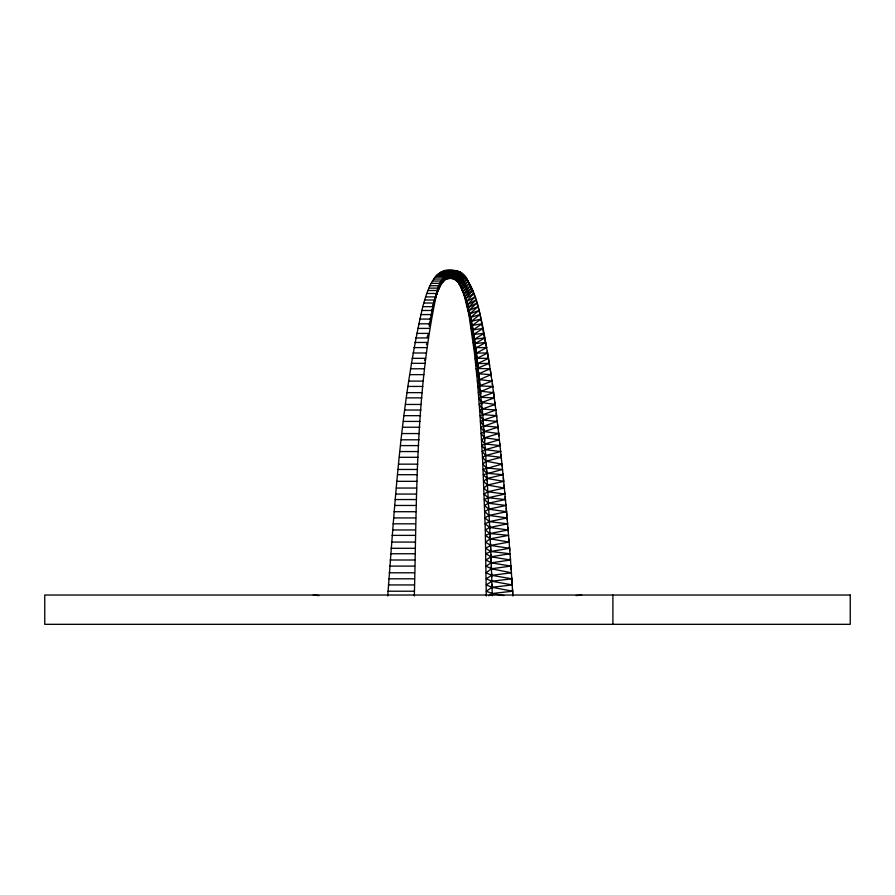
<?xml version="1.0" encoding="UTF-8"?>
<svg xmlns="http://www.w3.org/2000/svg" width="895" height="895" viewBox="0 0 895 895"><rect width="100%" height="100%" fill="white"/><g stroke="black" fill="none" stroke-linecap="round" stroke-linejoin="round"><path stroke-width="1.34" d="M414.34 595.992C416.925 495.08 415.325 392.581 436.693 293.47C438.114 277.763 456.774 259.841 467.492 279.844C481.23 306.269 484.296 336.609 489.666 365.507M387.725 595.992C395.154 499.209 400.938 401.519 422.753 306.672C427.799 288.962 435.138 261.642 460.019 272.237C480.268 290.808 480.044 322.558 486.679 347.618L476.442 353.066L474.473 352.999L468.924 314.581L462.995 290.495M432.654 306.694L433.191 304.781M430.07 285.718L439.411 285.718L432.8 306.37M429.007 288.123L438.483 288.123L436.749 294.052L439.411 285.718M440.441 283.346L437.689 291.636L440.441 283.346L431.211 283.346M428.034 290.495L437.644 290.495L435.876 296.435L438.483 288.123M433.516 303.707L434.153 301.559M426.915 293.47L436.693 293.47L435.082 298.729L437.644 290.495M441.571 281.052L438.695 289.253L441.571 281.052L432.43 281.052M436.693 293.47L434.522 300.407L435.697 296.905L425.718 296.905M433.605 303.472L435.697 296.905M442.712 279.027L439.691 287.105L442.712 279.027L433.65 279.027M432.889 306.739L434.131 303.025L423.794 303.025M431.658 311.449L433.303 306.672L422.753 306.672M433.616 303.584L434.88 299.982L424.722 299.982M443.942 277.148L440.754 285.069L443.942 277.148L434.959 277.148M430.864 315.074L432.509 310.464L421.735 310.464M430.059 319.012L431.714 314.581L420.706 314.581M432.822 306.493L434.131 303.025M444.647 270.95L453.094 270.95L450.319 278.311L445.363 279.52L441.627 283.592L444.972 275.805L436.055 275.805M443.092 271.308L451.606 271.308L448.921 278.379L453.094 270.95M444.972 275.805L442.432 282.417L445.911 274.765L437.051 274.765M428.918 324.191L430.898 319.079L419.643 319.079M445.911 274.765L443.394 281.231L447.03 273.736L438.237 273.736M447.03 273.736L444.423 280.224L448.205 272.863L439.501 272.863M429.119 326.261L430.115 323.8L418.591 323.8M441.839 271.711L450.409 271.711L447.511 278.591L451.606 271.308M440.62 272.237L449.256 272.237L446.415 278.96L450.409 271.711M448.205 272.863L445.363 279.52L449.256 272.237M431.647 310.464L433.303 306.672M427.15 336.856L428.671 333.399L416.611 333.399M426.423 344.676L427.452 342.461L414.888 342.461M424.487 360.439L425.561 358.347L412.125 358.347M454.515 270.682L450.319 278.311L454.224 278.96L458.206 282.417L464.583 275.805L459.012 283.592C472.538 309.815 474.428 340.044 478.355 368.807M453.899 271.308L457.546 271.308L453.127 278.591L458.799 271.711L454.224 278.96L460.019 272.237L457.546 272.237M460.019 272.237L455.275 279.52L461.138 272.863L456.215 280.224L462.402 273.736L457.244 281.231L463.588 274.765L458.206 282.417L457.211 280.236M457.546 271.308L451.718 278.379L455.991 270.95L450.319 278.311C458.62 278.099 461.193 287.933 463.878 294.03L470.569 285.718L462.95 291.636L460.981 285.718L461.943 289.253L469.428 283.346L462.95 291.636L461.909 288.078M458.05 281.366L459.012 283.592L465.68 277.148L459.885 285.069L458.978 282.809M500.573 450.935L501.245 457.3L486.075 461.216L482.808 464.158L485.303 529.963L486.298 595.992M502.934 473.757L503.684 481.331L487.462 485.056L483.859 488.043L487.82 491.747L504.914 494.074L503.314 477.572M463.89 294.052L471.631 288.123L464.762 296.435L461.988 288.1M507.577 523.575L509.11 542.079L490.527 545.424L485.739 548.288L490.796 551.488L510.016 553.748L510.486 560.001L491.243 562.843L486.052 566.099L491.456 568.772L511.392 572.8L511.806 578.808L491.87 581.224L486.242 584.938L492.049 587.288L512.611 591.215L512.913 595.992M504.802 492.865L505.977 505.462L488.737 509.154L484.743 511.716L489.062 515.419L507.085 517.925L507.599 523.821L489.677 527.468L485.303 529.963L489.979 533.532L508.573 535.378L490.225 538.857L485.605 542.079L490.527 545.424L509.602 548.288L510.072 554.464M510.016 553.748L491.008 556.791L485.963 560.001L491.243 562.843L510.922 566.099L511.202 569.97M488.681 595.723L492.228 593.519L512.611 591.215L511.806 578.808L491.679 575.328L486.13 572.8L491.456 568.772L510.922 566.099L510.363 558.335M505.977 505.462L488.435 503.236L484.318 499.544L488.144 497.754L505.429 499.544L488.435 503.236L484.531 505.462L488.737 509.154L506.536 511.716L507.241 519.726M499.757 443.361L500.641 451.561L485.716 455.544L482.472 457.3L482.808 464.158L486.488 468.007L502.498 469.461L503.024 474.708L487.093 478.467L483.58 481.331L487.462 485.056L504.332 488.043L487.82 491.747L484.106 494.074L488.144 497.754L504.914 494.074M508.863 538.991L509.602 548.288L490.796 551.488L485.851 553.748L491.008 556.791L510.486 560.001M502.542 469.942L501.961 464.158L483.054 469.461L486.79 473.265L503.024 474.708M491.847 380.017L495.864 410.033L480.044 415.672L482.472 457.3L486.075 461.216L501.961 464.158M502.498 469.461L483.289 474.708L487.093 478.467L503.684 481.331M487.316 351.22L492.004 381.113L477.818 386.439L480.044 415.672L483.188 420.124L485.716 455.544L501.245 457.3L502.162 466.138M507.085 517.925L489.386 521.617L485.135 523.821L489.677 527.468L508.114 529.963L489.979 533.532L485.448 535.378L490.225 538.857L509.11 542.079M495.796 409.552L497.251 421.422L480.794 427.239L484.061 431.547L498.66 433.56L499.354 439.803L484.945 443.942L481.857 445.598L485.336 449.659L500.641 451.561M499.332 439.579L499.992 445.598L485.336 449.659L482.17 451.561L485.716 455.544M511.392 572.8L491.679 575.328L486.198 578.808L491.87 581.224L512.208 584.938L492.049 587.288L486.276 591.215L492.228 593.519L503.907 595.578M576.212 595.589L581.705 595.03M486.679 347.618L473.835 347.618L476.442 353.066L482.785 415.146M417.618 328.398L429.399 328.398M415.728 337.93L428.045 337.93M413.96 347.618L426.803 347.618M413.02 352.999L426.165 352.999M411.32 363.336L425.024 363.336M410.469 368.785L424.465 368.785M409.586 374.647L423.883 374.647M408.635 381.113L423.29 381.113M407.885 386.439L422.82 386.439M407.035 392.648L422.306 392.648M406.341 397.872L421.892 397.872M405.48 404.45L421.388 404.45M404.775 410.033L420.986 410.033M404.081 415.672L420.594 415.672M403.388 421.422L420.214 421.422M402.705 427.239L419.844 427.239M401.978 433.56L419.464 433.56M401.284 439.803L419.106 439.803M400.647 445.598L418.782 445.598M399.998 451.561L418.468 451.561M399.394 457.3L418.166 457.3M398.678 464.158L417.831 464.158M398.141 469.461L417.585 469.461M397.615 474.708L417.35 474.708M396.955 481.331L417.059 481.331M396.306 488.043L416.779 488.043M395.724 494.074L416.533 494.074M395.21 499.544L416.32 499.544M394.661 505.462L416.108 505.462M394.102 511.716L415.895 511.716M393.554 517.925L415.694 517.925M393.039 523.821L415.504 523.821M392.525 529.963L415.336 529.963M392.066 535.378L415.19 535.378M391.529 542.079L415.034 542.079M391.037 548.288L414.9 548.288M390.623 553.748L414.788 553.748M390.153 560.001L414.676 560.001M389.717 566.099L414.586 566.099M389.247 572.8L414.508 572.8M388.833 578.808L414.441 578.808M388.43 584.938L414.396 584.938M388.027 591.215L414.363 591.215M495.864 410.033L482.271 409.026L479.653 410.033L482.729 414.553L483.188 420.124L480.425 421.422L483.624 425.807L497.933 427.239L498.66 433.56L484.519 437.789L481.532 439.803L484.945 443.942L499.992 445.598M482.729 414.553L496.557 415.672L483.188 420.124L497.251 421.422M313.295 595.03L318.788 595.589M492.004 381.113L479.53 379.614L477.348 381.113L477.818 386.439L480.671 391.227L493.604 392.648L478.747 397.872L481.711 402.526L495.159 404.45L482.271 409.026L479.25 404.45L481.711 402.526L494.297 397.872L481.241 397.358L478.333 392.648L492.753 386.439L480.167 385.98L477.348 381.113L474.473 352.999L477.113 358.336L488.513 358.347L477.751 363.594L475.614 363.336L478.322 368.494L490.169 368.785L476.755 374.647L479.53 379.614L491.053 374.647L478.914 373.841L476.174 368.785L489.319 363.336L477.751 363.594L475.077 358.347L477.113 358.336L487.618 352.999L476.442 353.066L472.079 324.717M507.599 523.821L489.386 521.617L484.945 517.925L489.062 515.419L506.536 511.716L505.876 504.355M499.354 439.803L484.519 437.789L481.174 433.56L484.061 431.547L497.933 427.239L497.172 420.773M457.356 280.213L458.206 282.417M459.224 282.484L460.947 287.105L468.208 281.052L461.943 289.253L460.712 285.74M458.083 281.019L459.012 283.592M465.613 298.896L471.475 321.573M459.101 282.652L459.885 285.069L466.989 279.027L460.947 287.105L460.198 284.688M490.225 369.109L491.31 376.37M492.362 383.675L492.876 387.345M493.38 391.025L494.376 398.409M494.857 402.123L495.327 405.838M496.266 413.289L496.725 417.025M497.609 424.521L498.056 428.28M498.481 432.039L498.918 435.809M478.747 372.32L480.212 386.461M500.976 454.727L501.368 458.531M504.064 485.213L504.433 489.039M480.559 390.019L480.895 393.587M505.16 496.691L505.518 500.518M506.906 515.878L506.223 508.192M481.555 400.747L481.868 404.339M507.901 527.423L508.226 531.283M482.181 407.941L482.483 411.543M483.076 418.759L483.367 422.373M509.479 546.722L509.781 550.593M483.915 429.634L484.184 433.269M484.452 436.905L484.71 440.541M510.922 566.099L511.47 573.852M511.727 577.734L512.242 585.509M485.213 447.836L485.459 451.494M512.488 589.402L512.734 593.296M485.694 455.152L486.153 462.48M486.075 461.216L486.488 468.007M486.377 466.138L486.79 473.265M486.589 469.808L487.462 485.056M487.014 477.158L487.227 480.839M487.428 484.508L488.435 503.236M488.413 502.923L488.737 509.154M488.614 506.615L489.979 533.532M489.554 525.052L489.744 528.744M490.102 536.139L490.27 539.83M489.923 532.435L490.796 551.488M490.438 543.522L491.008 556.791M490.919 554.631L491.243 562.843M491.075 558.335L491.87 581.224M491.355 565.763L491.478 569.477M491.612 573.192L491.724 576.906M491.847 580.631L492.295 595.813M491.959 584.357L492.071 588.071M612.896 595.03L612.896 624.318M472.605 290.495L465.557 298.729L463.364 291.669L464.762 296.435L472.605 290.495M473.723 293.47L466.485 301.559L464.941 296.905L467.447 304.781L475.916 299.982L468.253 307.645L466.508 303.025L468.991 310.464L477.885 306.672L469.808 313.843L468.13 310.464L470.602 317.378L479.933 314.581L471.408 321.227L469.741 319.079L472.224 325.467L482.047 323.8L473.019 329.953L471.24 328.398L473.757 334.35L484.027 333.399L474.507 339.171L472.594 337.93L475.156 343.568L485.75 342.461L475.771 348.01L473.186 342.461L475.156 343.568L484.911 337.93L474.507 339.171L471.967 333.399L473.757 334.35L483.02 328.398L473.019 329.953L470.524 323.8L472.224 325.467L480.995 319.079L471.408 321.227L468.924 314.581L470.602 317.378L478.903 310.464L469.808 313.843L467.335 306.672L468.991 310.464L476.845 303.025L468.253 307.645L465.758 299.982L467.447 304.781L474.921 296.905L466.485 301.559L463.946 293.47L465.557 298.729L473.723 293.47M850.25 595.03L44.75 595.03L44.75 624.318L850.25 624.318L850.25 595.03"/></g></svg>
